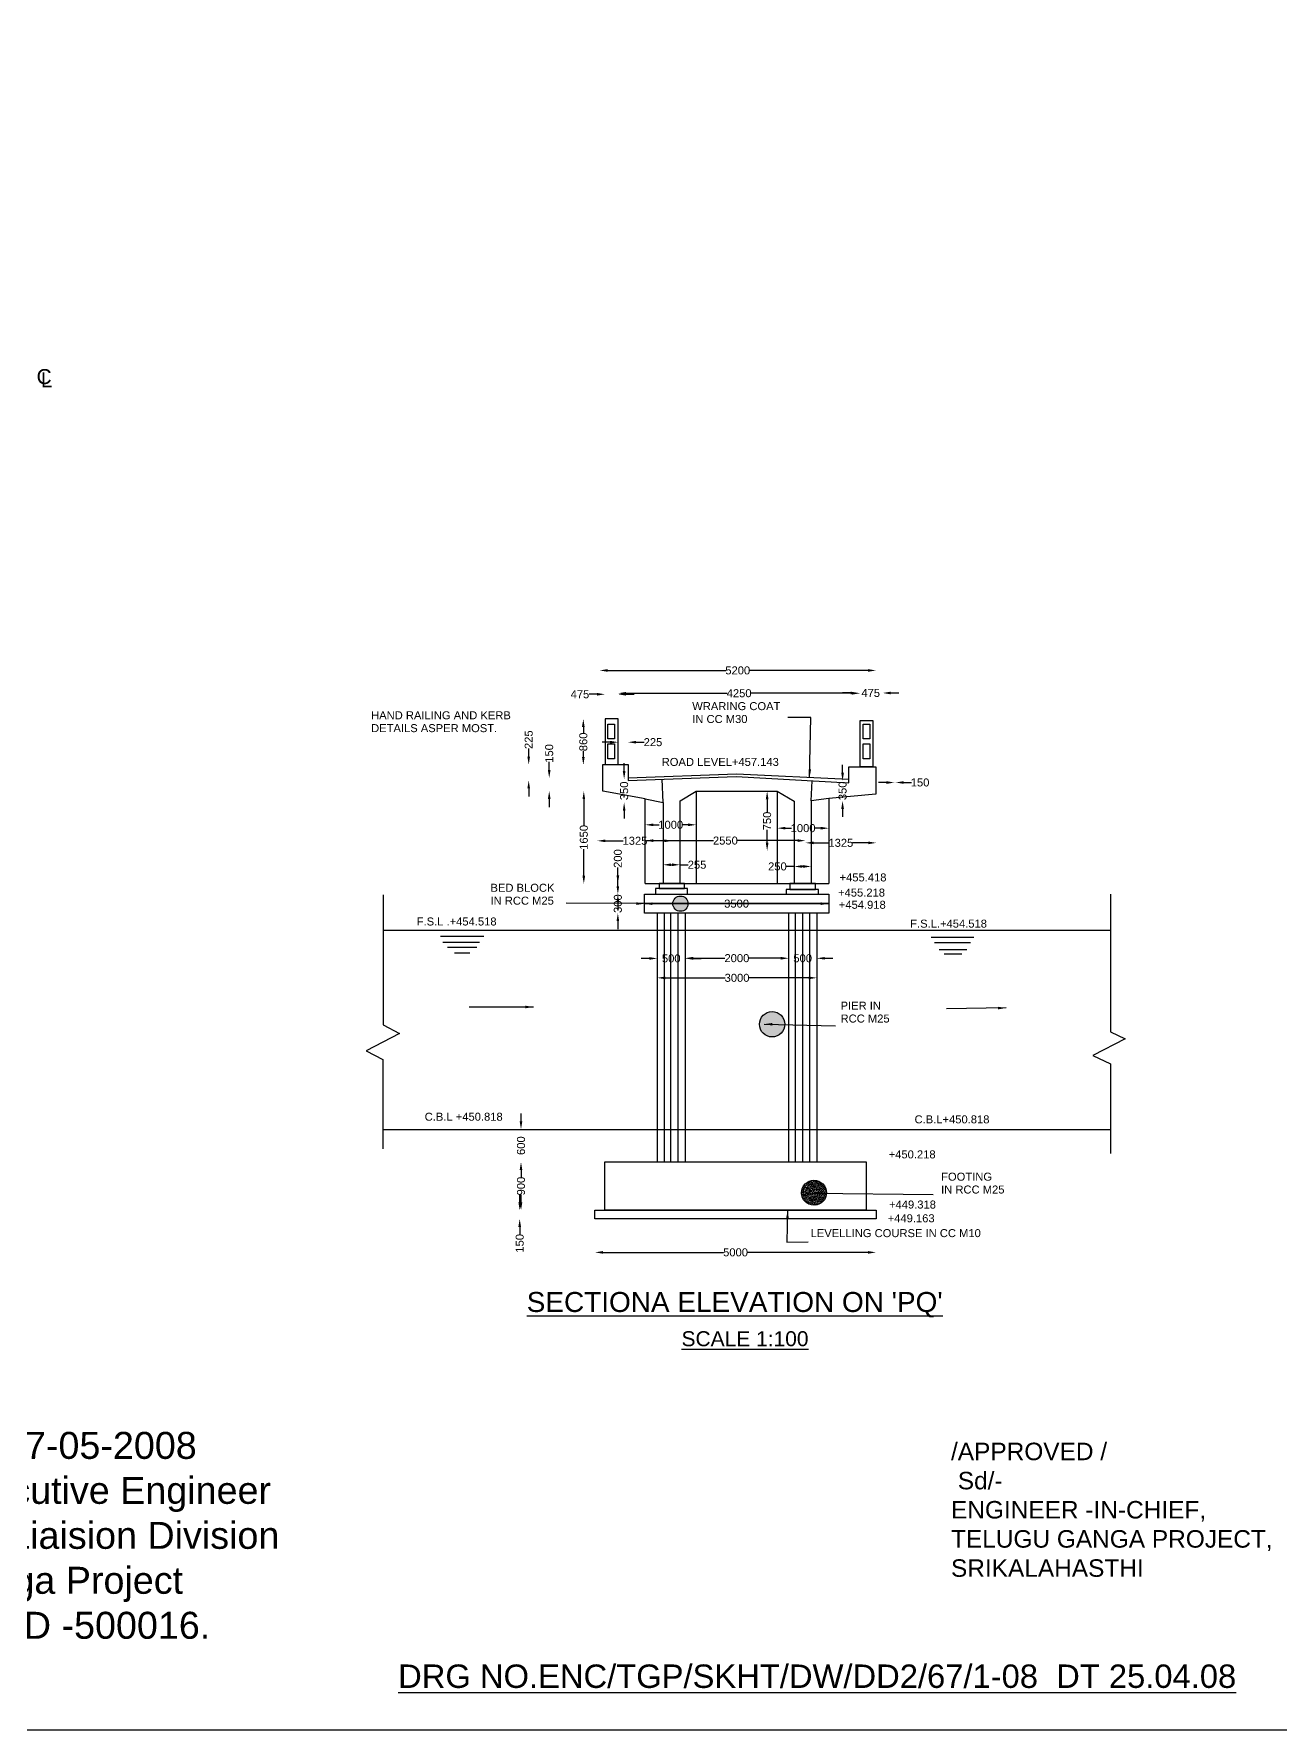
# Model space of a CAD drawing. Header units: millimetres. Extents: x -53220972 to -53198558, y 22125360 to 22140000.
# Drawn here: x -53209253 to -53203024, y 22125360 to 22133838 of the extents above; entities that cross this region are included whole.
import ezdxf

# ---------------------------------------------------------------- set-up
doc = ezdxf.new("R2010")
doc.units = ezdxf.units.MM
doc.header["$MEASUREMENT"] = 0
for name, color, linetype in [('DIMENSION', 7, 'Continuous'), ('DRAWING', 2, 'Continuous'), ('TEXT', 7, 'Continuous')]:
    doc.layers.add(name, color=color, linetype=linetype)
doc.styles.get("Standard").update_dxf_attribs({"font": 'arial.ttf', "height": 40})
doc.dimstyles.get("Standard").update_dxf_attribs({"dimtxt": 40, "dimasz": 40, "dimexe": 0.18, "dimexo": 0.0625, "dimgap": 0.09, "dimtad": 0, "dimdec": 0, "dimzin": 0, "dimdsep": 46, "dimtxsty": 'Standard', "dimcen": 0.09, "dimse1": 1, "dimse2": 1, "dimadec": 0, "dimazin": 0, "dimtfac": 1, "dimtdec": 0, "dimtofl": 0, "dimtmove": 0, "dimatfit": 3, "dimfxl": 1, "dimtolj": 1, "dimtzin": 0, "dimarcsym": 0})
pattern_1 = [(50, (0, 0), (7.172601826, -0.6275213498), [0.75, -8.25]), (355, (0, 0), (-1.3875133361, 7.521921337), [0.6, -6.6]), (100.45144446, (0.598, -0.052), (5.7850884673, 6.8943999097), [0.63740192, -7.01142112]), (46.1842, (0, 2), (10.6724133067, -1.6551928079), [1.125, -12.375]), (96.63563549, (0.889, 1.862), (9.3466194567, 9.7411860077), [0.95610342, -10.5171376]), (351.18416399, (0, 2), (9.3466194505, 9.7411860027), [0.9, -9.90000001]), (21, (1, 1.5), (5.9690705212, -4.02618890665), [0.75, -8.25]), (326, (1, 1.5), (2.4331533192, 7.2515004505), [0.6, -6.6]), (71.45144474, (1.4974, 1.1645), (8.4022237673, 3.2253115281), [0.6374019, -7.01142112]), (37.5, (0, 0), (0.12159855317, 3.32893853831), [0, -6.52, 0, -6.7, 0, -6.625]), (7.5, (0, 0), (2.63069537442, 3.94411711882), [0, -3.82, 0, -6.37, 0, -2.525]), (327.5, (-2.23, 0), (5.33822436172, -0.22554871734), [0, -2.5, 0, -7.8, 0, -10.35]), (317.5, (-3.23, 0), (5.83186169342, 1.00104982332), [0, -3.25, 0, -5.18, 0, -7.35])]

# ---------------------------------------------------------------- blocks, each defined once
blk = doc.blocks.new('*D81')
at = {"layer": 'Defpoints', "color": 0, "transparency": 16777216}
for p in [(-53206779.4, 22130185.8), (-53206282.9, 22130185.8), (-53206282.9, 22130107.3)]:
    blk.add_point(p, dxfattribs=at)
at = {"layer": 'TEXT', "color": 0, "lineweight": -2, "transparency": 16777216}
for p, q in [((-53206779.4, 22130225.8), (-53206779.4, 22130265.8)), ((-53206779.4, 22130067.3), (-53206779.4, 22130027.3))]:
    blk.add_line(p, q, dxfattribs=at)
at = {"layer": 'TEXT', "color": 0, "transparency": 16777216}
for points in [[(-53206786.1, 22130225.8), (-53206772.8, 22130225.8), (-53206779.4, 22130185.8)], [(-53206786.1, 22130067.3), (-53206772.8, 22130067.3), (-53206779.4, 22130107.3)]]:
    blk.add_solid(points, dxfattribs=at)
at = {"layer": 'TEXT', "color": 0, "transparency": 16777216, "insert": (-53206779.4, 22130310.6), "char_height": 40, "attachment_point": 5, "rotation": 90}
blk.add_mtext('\\A1;225', dxfattribs=at)
blk = doc.blocks.new('*D82')
at = {"layer": 'Defpoints', "color": 0, "transparency": 16777216}
for p in [(-53206506.3, 22130414.8), (-53206397.9, 22130414.8), (-53206397.9, 22130184.4)]:
    blk.add_point(p, dxfattribs=at)
at = {"layer": 'TEXT', "color": 0, "lineweight": -2, "transparency": 16777216}
for p, q in [((-53206506.3, 22130374.8), (-53206506.3, 22130343.8)), ((-53206506.3, 22130224.4), (-53206506.3, 22130255.3))]:
    blk.add_line(p, q, dxfattribs=at)
at = {"layer": 'TEXT', "color": 0, "transparency": 16777216}
for points in [[(-53206513, 22130374.8), (-53206499.7, 22130374.8), (-53206506.3, 22130414.8)], [(-53206513, 22130224.4), (-53206499.7, 22130224.4), (-53206506.3, 22130184.4)]]:
    blk.add_solid(points, dxfattribs=at)
at = {"layer": 'TEXT', "color": 0, "transparency": 16777216, "insert": (-53206506.3, 22130299.6), "char_height": 40, "attachment_point": 5, "rotation": 90}
blk.add_mtext('\\A1;860', dxfattribs=at)
blk = doc.blocks.new('*D83')
at = {"layer": 'Defpoints', "color": 0, "transparency": 16777216}
for p in [(-53206676.8, 22130119.6), (-53206408.3, 22130119.6), (-53206408.3, 22130053.5)]:
    blk.add_point(p, dxfattribs=at)
at = {"layer": 'TEXT', "color": 0, "lineweight": -2, "transparency": 16777216}
for p, q in [((-53206676.8, 22130159.6), (-53206676.8, 22130199.6)), ((-53206676.8, 22130013.5), (-53206676.8, 22129973.5))]:
    blk.add_line(p, q, dxfattribs=at)
at = {"layer": 'TEXT', "color": 0, "transparency": 16777216}
for points in [[(-53206683.5, 22130159.6), (-53206670.1, 22130159.6), (-53206676.8, 22130119.6)], [(-53206683.5, 22130013.5), (-53206670.1, 22130013.5), (-53206676.8, 22130053.5)]]:
    blk.add_solid(points, dxfattribs=at)
at = {"layer": 'TEXT', "color": 0, "transparency": 16777216, "insert": (-53206676.8, 22130242), "char_height": 40, "attachment_point": 5, "rotation": 90}
blk.add_mtext('\\A1;150', dxfattribs=at)
blk = doc.blocks.new('*D84')
at = {"layer": 'Defpoints', "color": 0, "transparency": 16777216}
for p in [(-53206408.3, 22130053.5), (-53206503.9, 22129590.7), (-53206408.3, 22129590.7)]:
    blk.add_point(p, dxfattribs=at)
at = {"layer": 'TEXT', "color": 0, "lineweight": -2, "transparency": 16777216}
for p, q in [((-53206503.9, 22130013.5), (-53206503.9, 22129880)), ((-53206503.9, 22129630.7), (-53206503.9, 22129764.2))]:
    blk.add_line(p, q, dxfattribs=at)
at = {"layer": 'TEXT', "color": 0, "transparency": 16777216}
for points in [[(-53206510.6, 22130013.5), (-53206497.2, 22130013.5), (-53206503.9, 22130053.5)], [(-53206510.6, 22129630.7), (-53206497.2, 22129630.7), (-53206503.9, 22129590.7)]]:
    blk.add_solid(points, dxfattribs=at)
at = {"layer": 'TEXT', "color": 0, "transparency": 16777216, "insert": (-53206503.9, 22129822.1), "char_height": 40, "attachment_point": 5, "rotation": 90}
blk.add_mtext('\\A1;1650', dxfattribs=at)
blk = doc.blocks.new('*D85')
at = {"layer": 'Defpoints', "color": 0, "transparency": 16777216}
for p in [(-53206436, 22129805.1), (-53206060.6, 22129805.1), (-53206060.6, 22129801.1)]:
    blk.add_point(p, dxfattribs=at)
at = {"layer": 'TEXT', "color": 0, "lineweight": -2, "transparency": 16777216}
for p, q in [((-53206396, 22129805.1), (-53206306.4, 22129805.1)), ((-53206100.6, 22129805.1), (-53206190.2, 22129805.1))]:
    blk.add_line(p, q, dxfattribs=at)
at = {"layer": 'TEXT', "color": 0, "transparency": 16777216}
for points in [[(-53206396, 22129811.8), (-53206396, 22129798.4), (-53206436, 22129805.1)], [(-53206100.6, 22129811.8), (-53206100.6, 22129798.4), (-53206060.6, 22129805.1)]]:
    blk.add_solid(points, dxfattribs=at)
at = {"layer": 'TEXT', "color": 0, "transparency": 16777216, "insert": (-53206248.3, 22129805.1), "char_height": 40, "attachment_point": 5}
blk.add_mtext('\\A1;1325', dxfattribs=at)
blk = doc.blocks.new('*D86')
at = {"layer": 'Defpoints', "color": 0, "transparency": 16777216}
for p in [(-53206333.7, 22129591.9), (-53206200.6, 22129591.9), (-53206200.6, 22129537.8)]:
    blk.add_point(p, dxfattribs=at)
at = {"layer": 'TEXT', "color": 0, "lineweight": -2, "transparency": 16777216}
for p, q in [((-53206333.7, 22129631.9), (-53206333.7, 22129671.9)), ((-53206333.7, 22129497.8), (-53206333.7, 22129457.8))]:
    blk.add_line(p, q, dxfattribs=at)
at = {"layer": 'TEXT', "color": 0, "transparency": 16777216}
for points in [[(-53206340.4, 22129631.9), (-53206327.1, 22129631.9), (-53206333.7, 22129591.9)], [(-53206340.4, 22129497.8), (-53206327.1, 22129497.8), (-53206333.7, 22129537.8)]]:
    blk.add_solid(points, dxfattribs=at)
at = {"layer": 'TEXT', "color": 0, "transparency": 16777216, "insert": (-53206333.7, 22129716.5), "char_height": 40, "attachment_point": 5, "rotation": 90}
blk.add_mtext('\\A1;200', dxfattribs=at)
blk = doc.blocks.new('*D87')
at = {"layer": 'Defpoints', "color": 0, "transparency": 16777216}
for p in [(-53206200.6, 22129537.8), (-53206333.7, 22129444.1), (-53206200.6, 22129444.1)]:
    blk.add_point(p, dxfattribs=at)
at = {"layer": 'TEXT', "color": 0, "lineweight": -2, "transparency": 16777216}
for p, q in [((-53206333.7, 22129577.8), (-53206333.7, 22129617.8)), ((-53206333.7, 22129404.1), (-53206333.7, 22129364.1))]:
    blk.add_line(p, q, dxfattribs=at)
at = {"layer": 'TEXT', "color": 0, "transparency": 16777216}
for points in [[(-53206340.4, 22129577.8), (-53206327.1, 22129577.8), (-53206333.7, 22129537.8)], [(-53206340.4, 22129404.1), (-53206327.1, 22129404.1), (-53206333.7, 22129444.1)]]:
    blk.add_solid(points, dxfattribs=at)
at = {"layer": 'TEXT', "color": 0, "transparency": 16777216, "insert": (-53206333.7, 22129491), "char_height": 40, "attachment_point": 5, "rotation": 90}
blk.add_mtext('\\A1;300', dxfattribs=at)
blk = doc.blocks.new('*D88')
at = {"layer": 'Defpoints', "color": 0, "transparency": 16777216}
for p in [(-53206107.9, 22129683.8), (-53206022.7, 22129685.4), (-53206022.7, 22129683.8)]:
    blk.add_point(p, dxfattribs=at)
at = {"layer": 'TEXT', "color": 0, "lineweight": -2, "transparency": 16777216}
for p, q in [((-53206067.9, 22129685.4), (-53206062.7, 22129685.4)), ((-53206022.7, 22129685.4), (-53205982.7, 22129685.4))]:
    blk.add_line(p, q, dxfattribs=at)
at = {"layer": 'TEXT', "color": 0, "transparency": 16777216}
for points in [[(-53206067.9, 22129692.1), (-53206067.9, 22129678.8), (-53206107.9, 22129685.4)], [(-53206062.7, 22129692.1), (-53206062.7, 22129678.8), (-53206022.7, 22129685.4)]]:
    blk.add_solid(points, dxfattribs=at)
at = {"layer": 'TEXT', "color": 0, "transparency": 16777216, "insert": (-53205937.9, 22129685.4), "char_height": 40, "attachment_point": 5}
blk.add_mtext('\\A1;255', dxfattribs=at)
blk = doc.blocks.new('*D89')
at = {"layer": 'Defpoints', "color": 0, "transparency": 16777216}
for p in [(-53206196.8, 22129868.3), (-53205942.3, 22129885.1), (-53205942.3, 22129868.3)]:
    blk.add_point(p, dxfattribs=at)
at = {"layer": 'TEXT', "color": 0, "lineweight": -2, "transparency": 16777216}
for p, q in [((-53206156.8, 22129885.1), (-53206127.4, 22129885.1)), ((-53205982.3, 22129885.1), (-53206011.6, 22129885.1))]:
    blk.add_line(p, q, dxfattribs=at)
at = {"layer": 'TEXT', "color": 0, "transparency": 16777216}
for points in [[(-53206156.8, 22129891.7), (-53206156.8, 22129878.4), (-53206196.8, 22129885.1)], [(-53205982.3, 22129891.7), (-53205982.3, 22129878.4), (-53205942.3, 22129885.1)]]:
    blk.add_solid(points, dxfattribs=at)
at = {"layer": 'TEXT', "color": 0, "transparency": 16777216, "insert": (-53206069.5, 22129885.1), "char_height": 40, "attachment_point": 5}
blk.add_mtext('\\A1;1000', dxfattribs=at)
blk = doc.blocks.new('*D90')
at = {"layer": 'Defpoints', "color": 0, "transparency": 16777216}
for p in [(-53206196.8, 22129803.5), (-53205395.6, 22129806.1), (-53205395.6, 22129796.9)]:
    blk.add_point(p, dxfattribs=at)
at = {"layer": 'TEXT', "color": 0, "lineweight": -2, "transparency": 16777216}
for p, q in [((-53206156.8, 22129806.1), (-53205856.3, 22129806.1)), ((-53205435.6, 22129806.1), (-53205736.1, 22129806.1))]:
    blk.add_line(p, q, dxfattribs=at)
at = {"layer": 'TEXT', "color": 0, "transparency": 16777216}
for points in [[(-53206156.8, 22129812.8), (-53206156.8, 22129799.4), (-53206196.8, 22129806.1)], [(-53205435.6, 22129812.8), (-53205435.6, 22129799.4), (-53205395.6, 22129806.1)]]:
    blk.add_solid(points, dxfattribs=at)
at = {"layer": 'TEXT', "color": 0, "transparency": 16777216, "insert": (-53205796.2, 22129806.1), "char_height": 40, "attachment_point": 5}
blk.add_mtext('\\A1;2550', dxfattribs=at)
blk = doc.blocks.new('*D91')
at = {"layer": 'Defpoints', "color": 0, "transparency": 16777216}
for p in [(-53205395.6, 22129806.1), (-53205042.5, 22129794.8), (-53205042.5, 22129793.4)]:
    blk.add_point(p, dxfattribs=at)
at = {"layer": 'TEXT', "color": 0, "lineweight": -2, "transparency": 16777216}
for p, q in [((-53205355.6, 22129794.8), (-53205277.2, 22129794.8)), ((-53205082.5, 22129794.8), (-53205161, 22129794.8))]:
    blk.add_line(p, q, dxfattribs=at)
at = {"layer": 'TEXT', "color": 0, "transparency": 16777216}
for points in [[(-53205355.6, 22129801.5), (-53205355.6, 22129788.1), (-53205395.6, 22129794.8)], [(-53205082.5, 22129801.5), (-53205082.5, 22129788.1), (-53205042.5, 22129794.8)]]:
    blk.add_solid(points, dxfattribs=at)
at = {"layer": 'TEXT', "color": 0, "transparency": 16777216, "insert": (-53205219.1, 22129794.8), "char_height": 40, "attachment_point": 5}
blk.add_mtext('\\A1;1325', dxfattribs=at)
blk = doc.blocks.new('*D92')
at = {"layer": 'Defpoints', "color": 0, "transparency": 16777216}
for p in [(-53205536.6, 22129888.1), (-53205536.6, 22129868.3), (-53205279.2, 22129879.6)]:
    blk.add_point(p, dxfattribs=at)
at = {"layer": 'TEXT', "color": 0, "lineweight": -2, "transparency": 16777216}
for p, q in [((-53205496.6, 22129868.3), (-53205465.8, 22129868.3)), ((-53205319.2, 22129868.3), (-53205350.1, 22129868.3))]:
    blk.add_line(p, q, dxfattribs=at)
at = {"layer": 'TEXT', "color": 0, "transparency": 16777216}
for points in [[(-53205496.6, 22129875), (-53205496.6, 22129861.6), (-53205536.6, 22129868.3)], [(-53205319.2, 22129875), (-53205319.2, 22129861.6), (-53205279.2, 22129868.3)]]:
    blk.add_solid(points, dxfattribs=at)
at = {"layer": 'TEXT', "color": 0, "transparency": 16777216, "insert": (-53205407.9, 22129868.3), "char_height": 40, "attachment_point": 5}
blk.add_mtext('\\A1;1000', dxfattribs=at)
blk = doc.blocks.new('*D93')
at = {"layer": 'Defpoints', "color": 0, "transparency": 16777216}
for p in [(-53205451.7, 22129676.9), (-53205451.7, 22129676.9), (-53205367.9, 22129676.9)]:
    blk.add_point(p, dxfattribs=at)
at = {"layer": 'TEXT', "color": 0, "lineweight": -2, "transparency": 16777216}
for p, q in [((-53205451.7, 22129676.9), (-53205491.7, 22129676.9)), ((-53205407.9, 22129676.9), (-53205411.7, 22129676.9))]:
    blk.add_line(p, q, dxfattribs=at)
at = {"layer": 'TEXT', "color": 0, "transparency": 16777216}
for points in [[(-53205411.7, 22129683.6), (-53205411.7, 22129670.2), (-53205451.7, 22129676.9)], [(-53205407.9, 22129683.6), (-53205407.9, 22129670.2), (-53205367.9, 22129676.9)]]:
    blk.add_solid(points, dxfattribs=at)
at = {"layer": 'TEXT', "color": 0, "transparency": 16777216, "insert": (-53205536.2, 22129676.9), "char_height": 40, "attachment_point": 5}
blk.add_mtext('\\A1;250', dxfattribs=at)
blk = doc.blocks.new('*D94')
at = {"layer": 'Defpoints', "color": 0, "transparency": 16777216}
for p in [(-53206200.6, 22129491), (-53206200.6, 22129491), (-53205279.9, 22129491)]:
    blk.add_point(p, dxfattribs=at)
at = {"layer": 'TEXT', "color": 0, "lineweight": -2, "transparency": 16777216}
for p, q in [((-53206160.6, 22129491), (-53205800, 22129491)), ((-53205319.9, 22129491), (-53205680.5, 22129491))]:
    blk.add_line(p, q, dxfattribs=at)
at = {"layer": 'TEXT', "color": 0, "transparency": 16777216}
for points in [[(-53206160.6, 22129497.6), (-53206160.6, 22129484.3), (-53206200.6, 22129491)], [(-53205319.9, 22129497.6), (-53205319.9, 22129484.3), (-53205279.9, 22129491)]]:
    blk.add_solid(points, dxfattribs=at)
at = {"layer": 'TEXT', "color": 0, "transparency": 16777216, "insert": (-53205740.2, 22129491), "char_height": 40, "attachment_point": 5}
blk.add_mtext('\\A1;3500', dxfattribs=at)
blk = doc.blocks.new('*D132')
at = {"layer": 'Defpoints', "color": 0, "transparency": 16777216}
for p in [(-53206448.1, 22127915.6), (-53205042.6, 22127915.6), (-53205042.6, 22127748)]:
    blk.add_point(p, dxfattribs=at)
at = {"layer": 'DIMENSION', "color": 0, "lineweight": -2, "transparency": 16777216}
for p, q in [((-53206408.1, 22127748), (-53205805.1, 22127748)), ((-53205082.6, 22127748), (-53205685.6, 22127748))]:
    blk.add_line(p, q, dxfattribs=at)
at = {"layer": 'DIMENSION', "color": 0, "transparency": 16777216}
for points in [[(-53206408.1, 22127754.6), (-53206408.1, 22127741.3), (-53206448.1, 22127748)], [(-53205082.6, 22127754.6), (-53205082.6, 22127741.3), (-53205042.6, 22127748)]]:
    blk.add_solid(points, dxfattribs=at)
at = {"layer": 'DIMENSION', "color": 0, "transparency": 16777216, "insert": (-53205745.4, 22127748), "char_height": 40, "attachment_point": 5}
blk.add_mtext('\\A1;5000', dxfattribs=at)
blk = doc.blocks.new('*D133')
at = {"layer": 'Defpoints', "color": 0, "transparency": 16777216}
for p in [(-53206824.3, 22127915.6), (-53206448.1, 22127958.5), (-53206448.1, 22127915.6)]:
    blk.add_point(p, dxfattribs=at)
at = {"layer": 'DIMENSION', "color": 0, "lineweight": -2, "transparency": 16777216}
for p, q in [((-53206824.3, 22127998.5), (-53206824.3, 22128038.5)), ((-53206824.3, 22127875.6), (-53206824.3, 22127835.6))]:
    blk.add_line(p, q, dxfattribs=at)
at = {"layer": 'DIMENSION', "color": 0, "transparency": 16777216}
for points in [[(-53206831, 22127998.5), (-53206817.6, 22127998.5), (-53206824.3, 22127958.5)], [(-53206831, 22127875.6), (-53206817.6, 22127875.6), (-53206824.3, 22127915.6)]]:
    blk.add_solid(points, dxfattribs=at)
at = {"layer": 'DIMENSION', "color": 0, "transparency": 16777216, "insert": (-53206824.3, 22127793.3), "char_height": 40, "attachment_point": 5, "rotation": 90}
blk.add_mtext('\\A1;150', dxfattribs=at)
blk = doc.blocks.new('*D134')
at = {"layer": 'Defpoints', "color": 0, "transparency": 16777216}
for p in [(-53206817.8, 22128200), (-53206398.7, 22128200), (-53206398.7, 22127958.5)]:
    blk.add_point(p, dxfattribs=at)
at = {"layer": 'DIMENSION', "color": 0, "lineweight": -2, "transparency": 16777216}
for p, q in [((-53206817.8, 22128160), (-53206817.8, 22128123.5)), ((-53206817.8, 22127998.5), (-53206817.8, 22128035.1))]:
    blk.add_line(p, q, dxfattribs=at)
at = {"layer": 'DIMENSION', "color": 0, "transparency": 16777216}
for points in [[(-53206824.5, 22128160), (-53206811.2, 22128160), (-53206817.8, 22128200)], [(-53206824.5, 22127998.5), (-53206811.2, 22127998.5), (-53206817.8, 22127958.5)]]:
    blk.add_solid(points, dxfattribs=at)
at = {"layer": 'DIMENSION', "color": 0, "transparency": 16777216, "insert": (-53206817.8, 22128079.3), "char_height": 40, "attachment_point": 5, "rotation": 90}
blk.add_mtext('\\A1;900', dxfattribs=at)
blk = doc.blocks.new('*D135')
at = {"layer": 'Defpoints', "color": 0, "transparency": 16777216}
for p in [(-53206817.8, 22128363), (-53206817.8, 22128363), (-53206817.8, 22128200)]:
    blk.add_point(p, dxfattribs=at)
at = {"layer": 'DIMENSION', "color": 0, "lineweight": -2, "transparency": 16777216}
for p, q in [((-53206817.8, 22128403), (-53206817.8, 22128443)), ((-53206817.8, 22128160), (-53206817.8, 22128120))]:
    blk.add_line(p, q, dxfattribs=at)
at = {"layer": 'DIMENSION', "color": 0, "transparency": 16777216}
for points in [[(-53206824.5, 22128403), (-53206811.2, 22128403), (-53206817.8, 22128363)], [(-53206824.5, 22128160), (-53206811.2, 22128160), (-53206817.8, 22128200)]]:
    blk.add_solid(points, dxfattribs=at)
at = {"layer": 'DIMENSION', "color": 0, "transparency": 16777216, "insert": (-53206817.8, 22128281.5), "char_height": 40, "attachment_point": 5, "rotation": 90}
blk.add_mtext('\\A1;600', dxfattribs=at)
blk = doc.blocks.new('*D136')
at = {"layer": 'Defpoints', "color": 0, "transparency": 16777216}
for p in [(-53206136.8, 22129120.2), (-53205339.3, 22129120.2), (-53205339.3, 22129120.2)]:
    blk.add_point(p, dxfattribs=at)
at = {"layer": 'DIMENSION', "color": 0, "lineweight": -2, "transparency": 16777216}
for p, q in [((-53206096.8, 22129120.2), (-53205797.8, 22129120.2)), ((-53205379.3, 22129120.2), (-53205678.3, 22129120.2))]:
    blk.add_line(p, q, dxfattribs=at)
at = {"layer": 'DIMENSION', "color": 0, "transparency": 16777216}
for points in [[(-53206096.8, 22129126.9), (-53206096.8, 22129113.5), (-53206136.8, 22129120.2)], [(-53205379.3, 22129126.9), (-53205379.3, 22129113.5), (-53205339.3, 22129120.2)]]:
    blk.add_solid(points, dxfattribs=at)
at = {"layer": 'DIMENSION', "color": 0, "transparency": 16777216, "insert": (-53205738, 22129120.2), "char_height": 40, "attachment_point": 5}
blk.add_mtext('\\A1;3000', dxfattribs=at)
blk = doc.blocks.new('*D137')
at = {"layer": 'Defpoints', "color": 0, "transparency": 16777216}
for p in [(-53206136.8, 22129217.2), (-53206136.8, 22129217.2), (-53205996.9, 22129217.2)]:
    blk.add_point(p, dxfattribs=at)
at = {"layer": 'DIMENSION', "color": 0, "lineweight": -2, "transparency": 16777216}
for p, q in [((-53206176.8, 22129217.2), (-53206216.8, 22129217.2)), ((-53205956.9, 22129217.2), (-53205916.9, 22129217.2))]:
    blk.add_line(p, q, dxfattribs=at)
at = {"layer": 'DIMENSION', "color": 0, "transparency": 16777216}
for points in [[(-53206176.8, 22129223.9), (-53206176.8, 22129210.6), (-53206136.8, 22129217.2)], [(-53205956.9, 22129223.9), (-53205956.9, 22129210.6), (-53205996.9, 22129217.2)]]:
    blk.add_solid(points, dxfattribs=at)
at = {"layer": 'DIMENSION', "color": 0, "transparency": 16777216, "insert": (-53206066.9, 22129217.2), "char_height": 40, "attachment_point": 5}
blk.add_mtext('\\A1;500', dxfattribs=at)
blk = doc.blocks.new('*D138')
at = {"layer": 'Defpoints', "color": 0, "transparency": 16777216}
for p in [(-53205996.9, 22129218.4), (-53205996.9, 22129217.2), (-53205480.6, 22129217.2)]:
    blk.add_point(p, dxfattribs=at)
at = {"layer": 'DIMENSION', "color": 0, "lineweight": -2, "transparency": 16777216}
for p, q in [((-53205956.9, 22129218.4), (-53205798.8, 22129218.4)), ((-53205520.6, 22129218.4), (-53205678.7, 22129218.4))]:
    blk.add_line(p, q, dxfattribs=at)
at = {"layer": 'DIMENSION', "color": 0, "transparency": 16777216}
for points in [[(-53205956.9, 22129225.1), (-53205956.9, 22129211.8), (-53205996.9, 22129218.4)], [(-53205520.6, 22129225.1), (-53205520.6, 22129211.8), (-53205480.6, 22129218.4)]]:
    blk.add_solid(points, dxfattribs=at)
at = {"layer": 'DIMENSION', "color": 0, "transparency": 16777216, "insert": (-53205738.7, 22129218.4), "char_height": 40, "attachment_point": 5}
blk.add_mtext('\\A1;2000', dxfattribs=at)
blk = doc.blocks.new('*D139')
at = {"layer": 'Defpoints', "color": 0, "transparency": 16777216}
for p in [(-53205480.6, 22129217.2), (-53205339.3, 22129217.9), (-53205339.3, 22129217.2)]:
    blk.add_point(p, dxfattribs=at)
at = {"layer": 'DIMENSION', "color": 0, "lineweight": -2, "transparency": 16777216}
for p, q in [((-53205520.6, 22129217.9), (-53205560.6, 22129217.9)), ((-53205299.3, 22129217.9), (-53205259.3, 22129217.9))]:
    blk.add_line(p, q, dxfattribs=at)
at = {"layer": 'DIMENSION', "color": 0, "transparency": 16777216}
for points in [[(-53205520.6, 22129224.6), (-53205520.6, 22129211.3), (-53205480.6, 22129217.9)], [(-53205299.3, 22129224.6), (-53205299.3, 22129211.3), (-53205339.3, 22129217.9)]]:
    blk.add_solid(points, dxfattribs=at)
at = {"layer": 'DIMENSION', "color": 0, "transparency": 16777216, "insert": (-53205409.9, 22129217.9), "char_height": 40, "attachment_point": 5}
blk.add_mtext('\\A1;500', dxfattribs=at)
blk = doc.blocks.new('*D140')
at = {"layer": 'Defpoints', "color": 0, "transparency": 16777216}
for p in [(-53205362.2, 22130105.2), (-53205210.4, 22130105.2), (-53205367.9, 22130004.8)]:
    blk.add_point(p, dxfattribs=at)
at = {"layer": 'DIMENSION', "color": 0, "lineweight": -2, "transparency": 16777216}
for p, q in [((-53205210.4, 22130145.2), (-53205210.4, 22130185.2)), ((-53205210.4, 22129964.8), (-53205210.4, 22129924.8))]:
    blk.add_line(p, q, dxfattribs=at)
at = {"layer": 'DIMENSION', "color": 0, "transparency": 16777216}
for points in [[(-53205217, 22130145.2), (-53205203.7, 22130145.2), (-53205210.4, 22130105.2)], [(-53205217, 22129964.8), (-53205203.7, 22129964.8), (-53205210.4, 22130004.8)]]:
    blk.add_solid(points, dxfattribs=at)
at = {"layer": 'DIMENSION', "color": 0, "transparency": 16777216, "insert": (-53205210.4, 22130055), "char_height": 40, "attachment_point": 5, "rotation": 90}
blk.add_mtext('\\A1;350', dxfattribs=at)
blk = doc.blocks.new('*D141')
at = {"layer": 'Defpoints', "color": 0, "transparency": 16777216}
for p in [(-53204951, 22130034.5), (-53204945.4, 22130096.6), (-53204945.4, 22130093.4)]:
    blk.add_point(p, dxfattribs=at)
at = {"layer": 'DIMENSION', "color": 0, "lineweight": -2, "transparency": 16777216}
for p, q in [((-53204991, 22130096.6), (-53205031, 22130096.6)), ((-53204905.4, 22130096.6), (-53204865.4, 22130096.6))]:
    blk.add_line(p, q, dxfattribs=at)
at = {"layer": 'DIMENSION', "color": 0, "transparency": 16777216}
for points in [[(-53204991, 22130103.2), (-53204991, 22130089.9), (-53204951, 22130096.6)], [(-53204905.4, 22130103.2), (-53204905.4, 22130089.9), (-53204945.4, 22130096.6)]]:
    blk.add_solid(points, dxfattribs=at)
at = {"layer": 'DIMENSION', "color": 0, "transparency": 16777216, "insert": (-53204823.1, 22130096.6), "char_height": 40, "attachment_point": 5}
blk.add_mtext('\\A1;150', dxfattribs=at)
blk = doc.blocks.new('*D142')
at = {"layer": 'Defpoints', "color": 0, "transparency": 16777216}
for p in [(-53205587.6, 22130052.8), (-53205587.6, 22130052.8), (-53205587.6, 22129755.5)]:
    blk.add_point(p, dxfattribs=at)
at = {"layer": 'DIMENSION', "color": 0, "lineweight": -2, "transparency": 16777216}
for p, q in [((-53205587.6, 22130012.8), (-53205587.6, 22129948.2)), ((-53205587.6, 22129795.5), (-53205587.6, 22129860.1))]:
    blk.add_line(p, q, dxfattribs=at)
at = {"layer": 'DIMENSION', "color": 0, "transparency": 16777216}
for points in [[(-53205594.2, 22130012.8), (-53205580.9, 22130012.8), (-53205587.6, 22130052.8)], [(-53205594.2, 22129795.5), (-53205580.9, 22129795.5), (-53205587.6, 22129755.5)]]:
    blk.add_solid(points, dxfattribs=at)
at = {"layer": 'DIMENSION', "color": 0, "transparency": 16777216, "insert": (-53205587.6, 22129904.1), "char_height": 40, "attachment_point": 5, "rotation": 90}
blk.add_mtext('\\A1;750', dxfattribs=at)
blk = doc.blocks.new('*D143')
at = {"layer": 'Defpoints', "color": 0, "transparency": 16777216}
for p in [(-53206282.9, 22130298), (-53206332.4, 22130185.8), (-53206282.9, 22130185.8)]:
    blk.add_point(p, dxfattribs=at)
at = {"layer": 'DIMENSION', "color": 0, "lineweight": -2, "transparency": 16777216}
for p, q in [((-53206372.4, 22130298), (-53206412.4, 22130298)), ((-53206242.9, 22130298), (-53206202.9, 22130298))]:
    blk.add_line(p, q, dxfattribs=at)
at = {"layer": 'DIMENSION', "color": 0, "transparency": 16777216}
for points in [[(-53206372.4, 22130304.7), (-53206372.4, 22130291.3), (-53206332.4, 22130298)], [(-53206242.9, 22130304.7), (-53206242.9, 22130291.3), (-53206282.9, 22130298)]]:
    blk.add_solid(points, dxfattribs=at)
at = {"layer": 'DIMENSION', "color": 0, "transparency": 16777216, "insert": (-53206158.1, 22130298), "char_height": 40, "attachment_point": 5}
blk.add_mtext('\\A1;225', dxfattribs=at)
blk = doc.blocks.new('*D144')
at = {"layer": 'Defpoints', "color": 0, "transparency": 16777216}
for p in [(-53206397.9, 22130537.5), (-53206397.9, 22130414.8), (-53206332.4, 22130414.8)]:
    blk.add_point(p, dxfattribs=at)
at = {"layer": 'DIMENSION', "color": 0, "lineweight": -2, "transparency": 16777216}
for p, q in [((-53206437.9, 22130537.5), (-53206477.9, 22130537.5)), ((-53206292.4, 22130537.5), (-53206252.4, 22130537.5))]:
    blk.add_line(p, q, dxfattribs=at)
at = {"layer": 'DIMENSION', "color": 0, "transparency": 16777216}
for points in [[(-53206437.9, 22130544.2), (-53206437.9, 22130530.9), (-53206397.9, 22130537.5)], [(-53206292.4, 22130544.2), (-53206292.4, 22130530.9), (-53206332.4, 22130537.5)]]:
    blk.add_solid(points, dxfattribs=at)
at = {"layer": 'DIMENSION', "color": 0, "transparency": 16777216, "insert": (-53206523.2, 22130537.5), "char_height": 40, "attachment_point": 5}
blk.add_mtext('\\A1;475', dxfattribs=at)
blk = doc.blocks.new('*D145')
at = {"layer": 'Defpoints', "color": 0, "transparency": 16777216}
for p in [(-53205122.6, 22130542.6), (-53206332.4, 22130414.8), (-53205122.6, 22130406)]:
    blk.add_point(p, dxfattribs=at)
at = {"layer": 'DIMENSION', "color": 0, "lineweight": -2, "transparency": 16777216}
for p, q in [((-53206292.4, 22130542.6), (-53205788.1, 22130542.6)), ((-53205162.6, 22130542.6), (-53205667, 22130542.6))]:
    blk.add_line(p, q, dxfattribs=at)
at = {"layer": 'DIMENSION', "color": 0, "transparency": 16777216}
for points in [[(-53206292.4, 22130549.3), (-53206292.4, 22130535.9), (-53206332.4, 22130542.6)], [(-53205162.6, 22130549.3), (-53205162.6, 22130535.9), (-53205122.6, 22130542.6)]]:
    blk.add_solid(points, dxfattribs=at)
at = {"layer": 'DIMENSION', "color": 0, "transparency": 16777216, "insert": (-53205727.5, 22130542.6), "char_height": 40, "attachment_point": 5}
blk.add_mtext('\\A1;4250', dxfattribs=at)
blk = doc.blocks.new('*D146')
at = {"layer": 'Defpoints', "color": 0, "transparency": 16777216}
for p in [(-53205130.3, 22130543.9), (-53205009.5, 22130544), (-53205009.5, 22130538.4)]:
    blk.add_point(p, dxfattribs=at)
at = {"layer": 'DIMENSION', "color": 0, "lineweight": -2, "transparency": 16777216}
for p, q in [((-53205170.3, 22130544), (-53205210.3, 22130544)), ((-53204969.5, 22130544), (-53204929.5, 22130544))]:
    blk.add_line(p, q, dxfattribs=at)
at = {"layer": 'DIMENSION', "color": 0, "transparency": 16777216}
for points in [[(-53205170.3, 22130550.7), (-53205170.3, 22130537.3), (-53205130.3, 22130544)], [(-53204969.5, 22130550.7), (-53204969.5, 22130537.3), (-53205009.5, 22130544)]]:
    blk.add_solid(points, dxfattribs=at)
at = {"layer": 'DIMENSION', "color": 0, "transparency": 16777216, "insert": (-53205069.9, 22130544), "char_height": 40, "attachment_point": 5}
blk.add_mtext('\\A1;475', dxfattribs=at)
blk = doc.blocks.new('*D147')
at = {"layer": 'Defpoints', "color": 0, "transparency": 16777216}
for p in [(-53206425.2, 22130651.1), (-53205043.8, 22130656.7), (-53205043.8, 22130634.2)]:
    blk.add_point(p, dxfattribs=at)
at = {"layer": 'DIMENSION', "color": 0, "lineweight": -2, "transparency": 16777216}
for p, q in [((-53206385.2, 22130656.7), (-53205794.2, 22130656.7)), ((-53205083.8, 22130656.7), (-53205674.7, 22130656.7))]:
    blk.add_line(p, q, dxfattribs=at)
at = {"layer": 'DIMENSION', "color": 0, "transparency": 16777216}
for points in [[(-53206385.2, 22130663.4), (-53206385.2, 22130650), (-53206425.2, 22130656.7)], [(-53205083.8, 22130663.4), (-53205083.8, 22130650), (-53205043.8, 22130656.7)]]:
    blk.add_solid(points, dxfattribs=at)
at = {"layer": 'DIMENSION', "color": 0, "transparency": 16777216, "insert": (-53205734.5, 22130656.7), "char_height": 40, "attachment_point": 5}
blk.add_mtext('\\A1;5200', dxfattribs=at)
blk = doc.blocks.new('*D148')
at = {"layer": 'Defpoints', "color": 0, "transparency": 16777216}
for p in [(-53206112.1, 22130113.4), (-53206302.3, 22129996.3), (-53206107.9, 22129996.3)]:
    blk.add_point(p, dxfattribs=at)
at = {"layer": 'DIMENSION', "color": 0, "lineweight": -2, "transparency": 16777216}
for p, q in [((-53206302.3, 22130153.4), (-53206302.3, 22130193.4)), ((-53206302.3, 22129956.3), (-53206302.3, 22129916.3))]:
    blk.add_line(p, q, dxfattribs=at)
at = {"layer": 'DIMENSION', "color": 0, "transparency": 16777216}
for points in [[(-53206308.9, 22130153.4), (-53206295.6, 22130153.4), (-53206302.3, 22130113.4)], [(-53206308.9, 22129956.3), (-53206295.6, 22129956.3), (-53206302.3, 22129996.3)]]:
    blk.add_solid(points, dxfattribs=at)
at = {"layer": 'DIMENSION', "color": 0, "transparency": 16777216, "insert": (-53206302.3, 22130054.8), "char_height": 40, "attachment_point": 5, "rotation": 90}
blk.add_mtext('\\A1;350', dxfattribs=at)

msp = doc.modelspace()

# ---------------------------------------------------------------- hatches: boundary and pattern name
at = {"layer": 'DIMENSION'}
h = msp.add_hatch(dxfattribs=at)
h.set_pattern_fill('AR-CONC', color=0)
h.set_pattern_definition(pattern_1)
h.paths.add_polyline_path([(-53205499.6, 22128888.1, 1), (-53205626.1, 22128888.1, 1)])
h.paths.add_polyline_path([(-53206059.1, 22129491), (-53205982.4, 22129491, 1)])
h.paths.add_polyline_path([(-53205982.4, 22129491), (-53206059.1, 22129491, 1)])
h = msp.add_hatch(dxfattribs=at)
h.set_pattern_fill('AR-CONC', color=0)
h.set_pattern_definition(pattern_1)
h.paths.add_polyline_path([(-53205290.9, 22128046, 1), (-53205415.6, 22128046, 1)])

# ---------------------------------------------------------------- linework, layer by layer
at = {"layer": 'DIMENSION', "color": 0}
msp.add_lwpolyline([(-53198575, 22125360.4), (-53220972.3, 22125360.4), (-53220972.3, 22140000.3), (-53198575, 22140000.3)], close=True, dxfattribs=at)
at = {"layer": 'DIMENSION'}
for points in [[(-53207002.9, 22129326.4), (-53207220.2, 22129326.4)], [(-53207025, 22129297.3), (-53207209.1, 22129297.3)], [(-53207038.4, 22129272.1), (-53207184.7, 22129272.1)], [(-53204767.2, 22129323.2), (-53204554.8, 22129323.2)], [(-53204571.4, 22129294.7), (-53204750.6, 22129294.7)], [(-53207073, 22129243), (-53207150.1, 22129243)], [(-53204727.6, 22129262.2), (-53204588.9, 22129262.2)], [(-53204614.2, 22129239.2), (-53204703, 22129239.2)]]:
    msp.add_lwpolyline(points, dxfattribs=at)
at = {"layer": 'DIMENSION', "color": 0}
for centre, radius in [((-53206020.7, 22129491), 38.3), ((-53205562.8, 22128888.1), 63.3), ((-53205353.3, 22128046), 62.3)]:
    msp.add_circle(centre, radius, dxfattribs=at)
at = {"layer": 'DRAWING', "color": 0}
for points in [[(-53206397.9, 22130185.8), (-53206332.4, 22130185.8), (-53206332.4, 22130414.8), (-53206397.9, 22130414.8)], [(-53206383.9, 22130389), (-53206350.5, 22130389), (-53206350.5, 22130314.3), (-53206383.9, 22130314.3)], [(-53205058.8, 22130174.5), (-53205122.6, 22130174.5), (-53205122.6, 22130406), (-53205058.8, 22130406)], [(-53205107.5, 22130389), (-53205074.1, 22130389), (-53205074.1, 22130314.3), (-53205107.5, 22130314.3)], [(-53206383.9, 22130289.4), (-53206350.5, 22130289.4), (-53206350.5, 22130214.7), (-53206383.9, 22130214.7)], [(-53205107.5, 22130289.4), (-53205074.1, 22130289.4), (-53205074.1, 22130214.7), (-53205107.5, 22130214.7)], [(-53206200.6, 22129537.8), (-53205279.9, 22129537.8), (-53205279.9, 22129491), (-53206200.6, 22129491)], [(-53206145.4, 22129537.8), (-53205985.3, 22129537.8), (-53205985.3, 22129566.7), (-53206145.4, 22129566.7)], [(-53206126.8, 22129566.7), (-53206000.7, 22129566.7), (-53206000.7, 22129591.9), (-53206126.8, 22129591.9)], [(-53205493.2, 22129537.8), (-53205331.5, 22129537.8), (-53205331.5, 22129561.4), (-53205493.2, 22129561.4)], [(-53205473.7, 22129561.4), (-53205346.6, 22129561.4), (-53205346.6, 22129591.9), (-53205473.7, 22129591.9)], [(-53206200.6, 22129491), (-53205279.9, 22129491), (-53205279.9, 22129444.1), (-53206200.6, 22129444.1)], [(-53206398.7, 22128200), (-53205093, 22128200), (-53205093, 22127958.5), (-53206398.7, 22127958.5)], [(-53206448.1, 22127958.5), (-53205042.6, 22127958.5), (-53205042.6, 22127915.6), (-53206448.1, 22127915.6)]]:
    msp.add_lwpolyline(points, close=True, dxfattribs=at)
for points in [[(-53206196.8, 22129591.9), (-53206196.8, 22130015.2), (-53206408.3, 22130053.5), (-53206408.3, 22130185.8), (-53206282.9, 22130185.8), (-53206282.9, 22130107.3), (-53205742.4, 22130126.5), (-53205178.8, 22130094.9), (-53205178.8, 22130174.5), (-53205044.7, 22130174.5), (-53205044.7, 22130037.8), (-53205279.2, 22130016.7), (-53205279.2, 22129591.9)], [(-53206282.9, 22130120.2), (-53205741.1, 22130140.6), (-53205178.8, 22130113.3)], [(-53206107.9, 22129996.3), (-53206112.1, 22130113.4)], [(-53206022.7, 22129591.9), (-53206022.7, 22130005), (-53205942.3, 22130052.8), (-53205536.6, 22130052.8), (-53205451.7, 22130003.2), (-53205451.7, 22129591.9)], [(-53205942.3, 22130052.8), (-53205942.3, 22129591.9)], [(-53205536.6, 22130052.8), (-53205536.6, 22129591.9)], [(-53205367.9, 22130004.8), (-53205362.2, 22130105.2)], [(-53206196.8, 22130015.2), (-53206107.9, 22129996.3), (-53206107.9, 22129591.9)], [(-53205279.2, 22130016.7), (-53205367.9, 22130004.8), (-53205367.9, 22129591.9)], [(-53207507.1, 22129534.8), (-53207507.1, 22128884.8), (-53207425.2, 22128842.5), (-53207592, 22128755.9), (-53207507.8, 22128712.2), (-53207507.8, 22128265)], [(-53206196.8, 22129591.9), (-53205279.2, 22129591.9)], [(-53203870.7, 22129538.3), (-53203870.7, 22128850), (-53203797.2, 22128814.6), (-53203959.1, 22128732.8), (-53203870.7, 22128689.8), (-53203870.7, 22128242.2)], [(-53206136.8, 22129444.1), (-53206136.8, 22128200)], [(-53206101.7, 22129444.1), (-53206101.7, 22128200)], [(-53206069.8, 22129444.1), (-53206069.8, 22128200)], [(-53206034.6, 22129444.1), (-53206034.6, 22128200)], [(-53205996.9, 22129444.1), (-53205996.9, 22128200)], [(-53205480.6, 22129444.1), (-53205480.6, 22128200)], [(-53205447.1, 22129444.1), (-53205447.1, 22128200)], [(-53205410.3, 22129444.1), (-53205410.3, 22128200)], [(-53205375.2, 22129444.1), (-53205375.2, 22128200)], [(-53205339.3, 22129444.1), (-53205339.3, 22128200)], [(-53207507.1, 22129358.8), (-53203870.7, 22129358.8)], [(-53207507.8, 22128363), (-53203870.7, 22128363)]]:
    msp.add_lwpolyline(points, dxfattribs=at)

# ---------------------------------------------------------------- texts
at = {"layer": 'DIMENSION', "color": 0}
msp.add_text('%%UDRG NO.ENC/TGP/SKHT/DW/DD2/67/1-08  DT 25.04.08', height=117.069, dxfattribs=at).set_placement((-53207432, 22125571.1))
at = {"layer": 'TEXT', "color": 0}
for s, height, p in [('C', 75, (-53209239.5, 22132087.9)), ('L', 75, (-53209218.2, 22132071.6)), ('HAND RAILING AND KERB ', 40, (-53207567.2, 22130412.5)), ('WRARING COAT ', 40, (-53205962, 22130458.3)), ('DETAILS ASPER MOST.', 40, (-53207567.2, 22130348.3)), ('IN CC M30', 40, (-53205962, 22130394)), ('ROAD LEVEL+457.143', 40, (-53206114.6, 22130179.4)), ('+455.418', 40, (-53205225.6, 22129602.2)), ('BED BLOCK ', 40, (-53206970.4, 22129550.4)), ('IN RCC M25', 40, (-53206970.4, 22129486.1)), ('+455.218', 40, (-53205233, 22129526.4)), ('+454.918', 40, (-53205229.3, 22129465.5)), ('F.S.L .+454.518', 40, (-53207339.2, 22129381.9)), ('F.S.L.+454.518', 40, (-53204872.4, 22129371.2)), ('PIER IN ', 40, (-53205220.4, 22128961.1)), ('RCC M25', 40, (-53205220.4, 22128896.8)), ('C.B.L +450.818', 40, (-53207299.3, 22128406.1)), ('C.B.L+450.818', 40, (-53204850.6, 22128392.9)), ('+450.218', 40, (-53204980, 22128217.8)), ('FOOTING ', 40, (-53204717.8, 22128106.4)), ('IN RCC M25', 40, (-53204717.8, 22128042.2)), ('+449.318', 40, (-53204978.4, 22127967.2)), ('+449.163', 40, (-53204985, 22127898.5)), ('LEVELLING COURSE IN CC M10', 40, (-53205370.2, 22127824.3)), ("%%USECTIONA ELEVATION ON 'PQ'", 100, (-53206789.2, 22127450.1)), ('%%USCALE 1:100', 75, (-53206015.5, 22127279.1))]:
    msp.add_text(s, height=height, dxfattribs=at).set_placement(p)
at = {"layer": 'TEXT', "color": 0, "attachment_point": 1}
for s, insert, char_height, width in [('/True copy /\\P^I^I^I^I^I^I^I^ISd/- 07-05-2008\\PDeputy Executive Engineer  Designs &  Liaision Division  Telugu Ganga Project  HYDERABAD -500016.', (-53210339.3, 22127300.3), 134.843, 2381.384), ('/APPROVED /\\P Sd/- \\PENGINEER -IN-CHIEF, TELUGU GANGA PROJECT, SRIKALAHASTHI ', (-53204668.5, 22126796.8), 87.412, 1629.795)]:
    msp.add_mtext(s, dxfattribs=dict(at, insert=insert, char_height=char_height, width=width))

# ---------------------------------------------------------------- dimensions: what is measured, and where the dimension line sits
at = {"layer": 'DIMENSION', "color": 0}
for base, p1, p2, text, picture, middle in [((-53205043.8, 22130656.7), (-53206425.2, 22130651.1), (-53205043.8, 22130634.2), '5200', '*D147', (-53205734.5, 22130656.7)), ((-53206397.9, 22130537.5), (-53206332.4, 22130414.8), (-53206397.9, 22130414.8), '475', '*D144', (-53206523.2, 22130537.5)), ((-53205122.6, 22130542.6), (-53206332.4, 22130414.8), (-53205122.6, 22130406), '4250', '*D145', (-53205727.5, 22130542.6)), ((-53205009.5, 22130544), (-53205130.3, 22130543.9), (-53205009.5, 22130538.4), '475', '*D146', (-53205069.9, 22130544)), ((-53206282.9, 22130298), (-53206332.4, 22130185.8), (-53206282.9, 22130185.8), '225', '*D143', (-53206158.1, 22130298)), ((-53204945.4, 22130096.6), (-53204951, 22130034.5), (-53204945.4, 22130093.4), '150', '*D141', (-53204823.1, 22130096.6)), ((-53206136.8, 22129217.2), (-53205996.9, 22129217.2), (-53206136.8, 22129217.2), '500', '*D137', (-53206066.9, 22129217.2)), ((-53205996.9, 22129218.4), (-53205480.6, 22129217.2), (-53205996.9, 22129217.2), '2000', '*D138', (-53205738.7, 22129218.4)), ((-53205339.3, 22129217.9), (-53205480.6, 22129217.2), (-53205339.3, 22129217.2), '500', '*D139', (-53205409.9, 22129217.9)), ((-53205339.3, 22129120.2), (-53206136.8, 22129120.2), (-53205339.3, 22129120.2), '3000', '*D136', (-53205738, 22129120.2)), ((-53205042.6, 22127748), (-53206448.1, 22127915.6), (-53205042.6, 22127915.6), '5000', '*D132', (-53205745.4, 22127748))]:
    dim = msp.add_linear_dim(base=base, p1=p1, p2=p2, text=text, dimstyle='Standard', dxfattribs=at)
    dim.commit()
    dim.dimension.update_dxf_attribs({"geometry": picture, "text_midpoint": middle})
for base, p1, p2, text, picture, middle in [((-53206302.3, 22129996.3), (-53206112.1, 22130113.4), (-53206107.9, 22129996.3), '350', '*D148', (-53206302.3, 22130054.8)), ((-53205210.4, 22130105.2), (-53205367.9, 22130004.8), (-53205362.2, 22130105.2), '350', '*D140', (-53205210.4, 22130055)), ((-53205587.6, 22130052.8), (-53205587.6, 22129755.5), (-53205587.6, 22130052.8), '750', '*D142', (-53205587.6, 22129904.1)), ((-53206817.8, 22128363), (-53206817.8, 22128200), (-53206817.8, 22128363), '600', '*D135', (-53206817.8, 22128281.5)), ((-53206817.8, 22128200), (-53206398.7, 22127958.5), (-53206398.7, 22128200), '900', '*D134', (-53206817.8, 22128079.3)), ((-53206824.3, 22127915.6), (-53206448.1, 22127958.5), (-53206448.1, 22127915.6), '150', '*D133', (-53206824.3, 22127793.3))]:
    dim = msp.add_linear_dim(base=base, p1=p1, p2=p2, angle=90, text=text, dimstyle='Standard', dxfattribs=at)
    dim.commit()
    dim.dimension.update_dxf_attribs({"geometry": picture, "text_midpoint": middle})
at = {"layer": 'TEXT', "color": 0}
for base, p1, p2, text, picture, middle in [((-53206506.3, 22130414.8), (-53206397.9, 22130184.4), (-53206397.9, 22130414.8), '860', '*D82', (-53206506.3, 22130299.6)), ((-53206779.4, 22130185.8), (-53206282.9, 22130107.3), (-53206282.9, 22130185.8), '225', '*D81', (-53206779.4, 22130310.6)), ((-53206676.8, 22130119.6), (-53206408.3, 22130053.5), (-53206408.3, 22130119.6), '150', '*D83', (-53206676.8, 22130242)), ((-53206503.9, 22129590.7), (-53206408.3, 22130053.5), (-53206408.3, 22129590.7), '1650', '*D84', (-53206503.9, 22129822.1)), ((-53206333.7, 22129591.9), (-53206200.6, 22129537.8), (-53206200.6, 22129591.9), '200', '*D86', (-53206333.7, 22129716.5)), ((-53206333.7, 22129444.1), (-53206200.6, 22129537.8), (-53206200.6, 22129444.1), '300', '*D87', (-53206333.7, 22129491))]:
    dim = msp.add_linear_dim(base=base, p1=p1, p2=p2, angle=90, text=text, dimstyle='Standard', dxfattribs=at)
    dim.commit()
    dim.dimension.update_dxf_attribs({"geometry": picture, "text_midpoint": middle})
for base, p1, p2, text, picture, middle in [((-53205942.3, 22129885.1), (-53206196.8, 22129868.3), (-53205942.3, 22129868.3), '1000', '*D89', (-53206069.5, 22129885.1)), ((-53205536.6, 22129868.3), (-53205279.2, 22129879.6), (-53205536.6, 22129888.1), '1000', '*D92', (-53205407.9, 22129868.3)), ((-53206060.6, 22129805.1), (-53206436, 22129805.1), (-53206060.6, 22129801.1), '1325', '*D85', (-53206248.3, 22129805.1)), ((-53205395.6, 22129806.1), (-53206196.8, 22129803.5), (-53205395.6, 22129796.9), '2550', '*D90', (-53205796.2, 22129806.1)), ((-53205042.5, 22129794.8), (-53205395.6, 22129806.1), (-53205042.5, 22129793.4), '1325', '*D91', (-53205219.1, 22129794.8)), ((-53206022.7, 22129685.4), (-53206107.9, 22129683.8), (-53206022.7, 22129683.8), '255', '*D88', (-53205937.9, 22129685.4)), ((-53205451.7, 22129676.9), (-53205367.9, 22129676.9), (-53205451.7, 22129676.9), '250', '*D93', (-53205536.2, 22129676.9)), ((-53206200.6, 22129491), (-53205279.9, 22129491), (-53206200.6, 22129491), '3500', '*D94', (-53205740.2, 22129491))]:
    dim = msp.add_linear_dim(base=base, p1=p1, p2=p2, text=text, dimstyle='Standard', dxfattribs=at)
    dim.commit()
    dim.dimension.update_dxf_attribs({"geometry": picture, "text_midpoint": middle})

# ---------------------------------------------------------------- leaders
at = {"layer": 'DIMENSION', "color": 0}
for points in [[(-53205375.1, 22130122.8), (-53205369.4, 22130420.7), (-53205484.1, 22130422.1)], [(-53206200.6, 22129491), (-53206592.9, 22129494.1)], [(-53206755.8, 22128974.4), (-53207076.5, 22128974.4)], [(-53204393.5, 22128969.6), (-53204691.4, 22128965.5)], [(-53205601.8, 22128889), (-53205245.9, 22128880.8)], [(-53205359.2, 22128044.5), (-53204756.9, 22128036.6)], [(-53205485, 22127958.5), (-53205488.4, 22127798.5), (-53205383.1, 22127800.8)]]:
    msp.add_leader(points, dimstyle='Standard', override={"dimgap": 0.09, "dimtad": 0}, dxfattribs=at)

doc.saveas('drawing.dxf')
